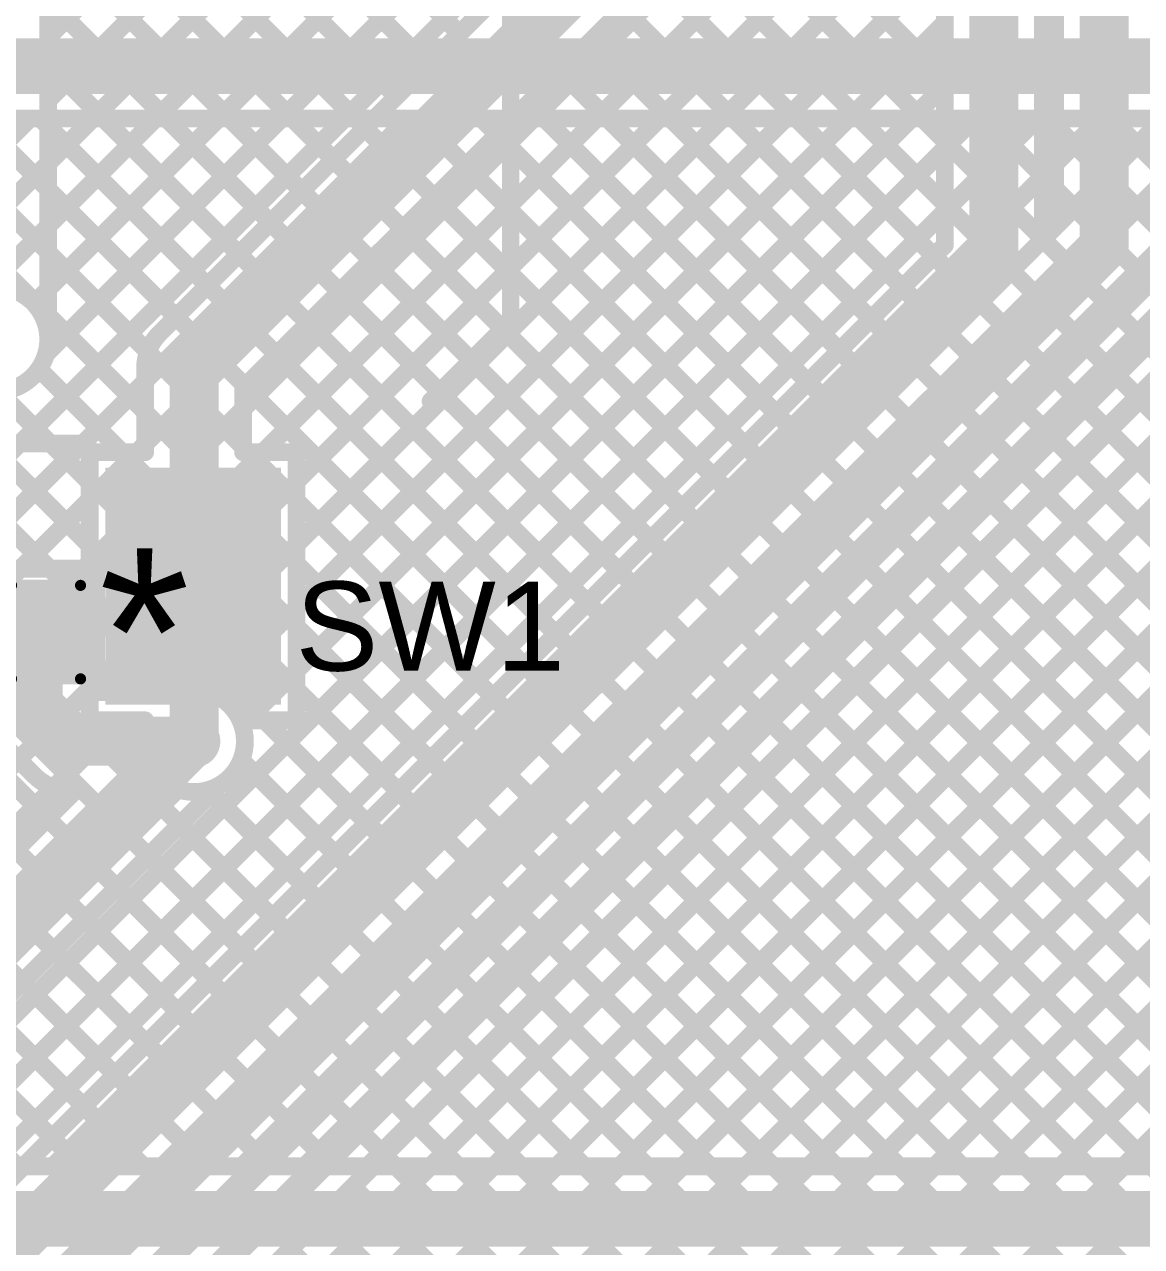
# Model space of a CAD drawing. Header units: millimetres. Extents: x 0 to 214, y 0 to 214.
# Drawn here: x 4.059 to 4.56, y 3.339 to 3.888 of the extents above; entities that cross this region are included whole.
import ezdxf

# ---------------------------------------------------------------- set-up
doc = ezdxf.new("R2010")
doc.units = ezdxf.units.MM
doc.header["$MEASUREMENT"] = 0
for name, color, linetype in [('BottomLayer', 5, 'Continuous'), ('BottomOverlay', 54, 'Continuous'), ('BottomPaste', 16, 'Continuous'), ('BottomSolder', 6, 'Continuous'), ('TopLayer', 1, 'Continuous'), ('TopOverlay', 2, 'Continuous'), ('TopPaste', 8, 'Continuous'), ('TopSolder', 216, 'Continuous'), ('ViaHoleLayer', 16, 'Continuous')]:
    doc.layers.add(name, color=color, linetype=linetype)
doc.styles.add('Arial', font='', dxfattribs={"height": 0.2})
doc.styles.get('Arial').set_extended_font_data('Arial')

# ---------------------------------------------------------------- blocks, each defined once
blk = doc.blocks.new('C__0603_B_105')
at = {"layer": 'BottomLayer'}
for points in [[(-0.045, -0.0175), (-0.045, 0.0175), (-0.015, 0.0175), (-0.015, -0.0175)], [(0.015, -0.0175), (0.015, 0.0175), (0.045, 0.0175), (0.045, -0.0175)]]:
    blk.add_hatch(color=5, dxfattribs=at).paths.add_polyline_path(points)
at = {"layer": 'BottomPaste'}
for points in [[(-0.045, -0.0175), (-0.045, 0.0175), (-0.015, 0.0175), (-0.015, -0.0175)], [(0.015, -0.0175), (0.015, 0.0175), (0.045, 0.0175), (0.045, -0.0175)]]:
    blk.add_hatch(color=16, dxfattribs=at).paths.add_polyline_path(points)
at = {"layer": 'BottomSolder'}
for points in [[(-0.04736, -0.01986), (-0.04736, 0.01986), (-0.01264, 0.01986), (-0.01264, -0.01986)], [(0.01264, -0.01986), (0.01264, 0.01986), (0.04736, 0.01986), (0.04736, -0.01986)]]:
    blk.add_hatch(color=6, dxfattribs=at).paths.add_polyline_path(points)
at = {"layer": 'BottomOverlay', "const_width": 0.005}
for points in [[(-0.049, 0.021), (-0.018, 0.021)], [(-0.049, -0.021), (-0.049, 0.021)], [(0.018, 0.021), (0.049, 0.021)], [(0.049, -0.021), (0.049, 0.021)], [(-0.049, -0.021), (-0.018, -0.021)], [(0.018, -0.021), (0.049, -0.021)]]:
    blk.add_lwpolyline(points, dxfattribs=at)
at = {"layer": 'BottomOverlay', "const_width": 0.0025}
for points in [[(-0.05025, 0.021, 1), (-0.04775, 0.021, 1)], [(-0.05025, 0.021, 1), (-0.04775, 0.021, 1)], [(-0.01925, 0.021, 1), (-0.01675, 0.021, 1)], [(0.01675, 0.021, 1), (0.01925, 0.021, 1)], [(0.04775, 0.021, 1), (0.05025, 0.021, 1)], [(0.04775, 0.021, 1), (0.05025, 0.021, 1)], [(-0.05025, -0.021, 1), (-0.04775, -0.021, 1)], [(-0.05025, -0.021, 1), (-0.04775, -0.021, 1)], [(-0.01925, -0.021, 1), (-0.01675, -0.021, 1)], [(0.01675, -0.021, 1), (0.01925, -0.021, 1)], [(0.04775, -0.021, 1), (0.05025, -0.021, 1)], [(0.04775, -0.021, 1), (0.05025, -0.021, 1)]]:
    blk.add_lwpolyline(points, format="xyb", close=True, dxfattribs=at)
blk = doc.blocks.new('TL3300CF160Q_187')
at = {"layer": 'TopLayer'}
for points in [[(-0.25591, 0.06299), (-0.35433, 0.06299), (-0.35433, 0.13386), (-0.25591, 0.13386)], [(0.35433, 0.06299), (0.25591, 0.06299), (0.25591, 0.13386), (0.35433, 0.13386)], [(-0.25591, -0.13386), (-0.35433, -0.13386), (-0.35433, -0.06299), (-0.25591, -0.06299)], [(0.35433, -0.13386), (0.25591, -0.13386), (0.25591, -0.06299), (0.35433, -0.06299)]]:
    blk.add_hatch(color=1, dxfattribs=at).paths.add_polyline_path(points)
at = {"layer": 'TopPaste'}
for points in [[(-0.25591, 0.06299), (-0.35433, 0.06299), (-0.35433, 0.13386), (-0.25591, 0.13386)], [(0.35433, 0.06299), (0.25591, 0.06299), (0.25591, 0.13386), (0.35433, 0.13386)], [(-0.25591, -0.13386), (-0.35433, -0.13386), (-0.35433, -0.06299), (-0.25591, -0.06299)], [(0.35433, -0.13386), (0.25591, -0.13386), (0.25591, -0.06299), (0.35433, -0.06299)]]:
    blk.add_hatch(color=8, dxfattribs=at).paths.add_polyline_path(points)
at = {"layer": 'TopSolder'}
for points in [[(-0.25191, 0.05899), (-0.35833, 0.05899), (-0.35833, 0.13786), (-0.25191, 0.13786)], [(0.35833, 0.05899), (0.25191, 0.05899), (0.25191, 0.13786), (0.35833, 0.13786)], [(-0.25191, -0.13786), (-0.35833, -0.13786), (-0.35833, -0.05899), (-0.25191, -0.05899)], [(0.35833, -0.13786), (0.25191, -0.13786), (0.25191, -0.05899), (0.35833, -0.05899)]]:
    blk.add_hatch(color=216, dxfattribs=at).paths.add_polyline_path(points)
at = {"layer": 'TopOverlay', "const_width": 0.00787}
for points in [[(-0.186, 0.241), (-0.222, 0.205)], [(-0.186, 0.241), (0.186, 0.241)], [(0.186, 0.241), (0.222, 0.205)], [(-0.24098, 0.05284), (-0.241, -0.051)], [(0.24202, 0.05384), (0.242, -0.055)], [(-0.222, -0.205), (-0.186, -0.241)], [(0.222, -0.205), (0.186, -0.241)], [(-0.186, -0.241), (0.186, -0.241)]]:
    blk.add_lwpolyline(points, dxfattribs=at)
at = {"layer": 'TopOverlay'}
for points, const_width in [([(-0.18797, 0.241, 1), (-0.18403, 0.241, 1)], 0.00394), ([(-0.18797, 0.241, 1), (-0.18403, 0.241, 1)], 0.00394), ([(0.18403, 0.241, 1), (0.18797, 0.241, 1)], 0.00394), ([(0.18403, 0.241, 1), (0.18797, 0.241, 1)], 0.00394), ([(-0.22397, 0.205, 1), (-0.22003, 0.205, 1)], 0.00394), ([(0.22003, 0.205, 1), (0.22397, 0.205, 1)], 0.00394), ([(-0.28237, 0.152, 1), (-0.30363, 0.152, 1)], 0.01), ([(-0.30613, 0.152, 1), (-0.30113, 0.152, 1)], 0.005), ([(-0.28487, 0.152, 1), (-0.27987, 0.152, 1)], 0.005), ([(-0.24295, 0.05284, 1), (-0.23902, 0.05284, 1)], 0.00394), ([(0.24005, 0.05384, 1), (0.24398, 0.05384, 1)], 0.00394), ([(-0.24297, -0.051, 1), (-0.23903, -0.051, 1)], 0.00394), ([(0.24003, -0.055, 1), (0.24397, -0.055, 1)], 0.00394), ([(-0.22397, -0.205, 1), (-0.22003, -0.205, 1)], 0.00394), ([(0.22003, -0.205, 1), (0.22397, -0.205, 1)], 0.00394), ([(-0.18797, -0.241, 1), (-0.18403, -0.241, 1)], 0.00394), ([(-0.18797, -0.241, 1), (-0.18403, -0.241, 1)], 0.00394), ([(0.18403, -0.241, 1), (0.18797, -0.241, 1)], 0.00394), ([(0.18403, -0.241, 1), (0.18797, -0.241, 1)], 0.00394)]:
    blk.add_lwpolyline(points, format="xyb", close=True, dxfattribs=dict(at, const_width=const_width))

msp = doc.modelspace()

# ---------------------------------------------------------------- hatches: boundary and pattern name
at = {"layer": 'BottomLayer'}
h = msp.add_hatch(color=5, dxfattribs=at)
edge = h.paths.add_edge_path()
edge.add_arc((4.135, 3.56645), 0.01181, 0, 360)
at = {"layer": 'TopLayer'}
h = msp.add_hatch(color=1, dxfattribs=at)
edge = h.paths.add_edge_path()
edge.add_arc((4.135, 3.56645), 0.01181, 0, 360)
at = {"layer": 'ViaHoleLayer'}
h = msp.add_hatch(color=16, dxfattribs=at)
edge = h.paths.add_edge_path()
edge.add_arc((4.135, 3.56645), 0.00591, 0, 360)

# ---------------------------------------------------------------- linework, layer by layer
at = {"layer": 'BottomLayer'}
for points, const_width in [([(2.673, 3.86963), (5.09363, 3.86963)], 0.025), ([(2.673, 3.84613), (5.09363, 3.84613)], 0.008), ([(3.98114, 3.84613), (4.45177, 3.3755)], 0.008), ([(3.98563, 3.7705), (4.06126, 3.84613)], 0.008), ([(3.98661, 3.3755), (4.45724, 3.84613)], 0.008), ([(4.0035, 3.64695), (4.20268, 3.84613)], 0.008), ([(4.00943, 3.84613), (4.48005, 3.3755)], 0.008), ([(4.01392, 3.7705), (4.08954, 3.84613)], 0.008), ([(4.0149, 3.3755), (4.48552, 3.84613)], 0.008), ([(4.03178, 3.64695), (4.23097, 3.84613)], 0.008), ([(4.03771, 3.84613), (4.50834, 3.3755)], 0.008), ([(4.0422, 3.7705), (4.11783, 3.84613)], 0.008), ([(4.04318, 3.3755), (4.51381, 3.84613)], 0.008), ([(4.05707, 3.64395), (4.25925, 3.84613)], 0.008), ([(4.0631, 3.76312), (4.14611, 3.84613)], 0.008), ([(4.06599, 3.84613), (4.53662, 3.3755)], 0.008), ([(4.06851, 3.74024), (4.1744, 3.84613)], 0.008), ([(4.07146, 3.3755), (4.54209, 3.84613)], 0.008), ([(4.08535, 3.64395), (4.28753, 3.84613)], 0.008), ([(4.091, 3.62131), (4.31582, 3.84613)], 0.008), ([(4.091, 3.59303), (4.3441, 3.84613)], 0.008), ([(4.09428, 3.84613), (4.56491, 3.3755)], 0.008), ([(4.09975, 3.3755), (4.57038, 3.84613)], 0.008), ([(4.1147, 3.58845), (4.37239, 3.84613)], 0.008), ([(4.12256, 3.84613), (4.59319, 3.3755)], 0.008), ([(4.12803, 3.3755), (4.59866, 3.84613)], 0.008), ([(4.14252, 3.58798), (4.40067, 3.84613)], 0.008), ([(4.15085, 3.84613), (4.62147, 3.3755)], 0.008), ([(4.15632, 3.3755), (4.62695, 3.84613)], 0.008), ([(4.1566, 3.57377), (4.42896, 3.84613)], 0.008), ([(4.17913, 3.84613), (4.64976, 3.3755)], 0.008), ([(4.1846, 3.3755), (4.65523, 3.84613)], 0.008), ([(4.20742, 3.84613), (4.67804, 3.3755)], 0.008), ([(4.21289, 3.3755), (4.68351, 3.84613)], 0.008), ([(4.2357, 3.84613), (4.70633, 3.3755)], 0.008), ([(4.24117, 3.3755), (4.7118, 3.84613)], 0.008), ([(4.26398, 3.84613), (4.73461, 3.3755)], 0.008), ([(4.26946, 3.3755), (4.74008, 3.84613)], 0.008), ([(4.29227, 3.84613), (4.7629, 3.3755)], 0.008), ([(4.29774, 3.3755), (4.76837, 3.84613)], 0.008), ([(4.32055, 3.84613), (4.79118, 3.3755)], 0.008), ([(4.32602, 3.3755), (4.79665, 3.84613)], 0.008), ([(4.34884, 3.84613), (4.81946, 3.3755)], 0.008), ([(4.35431, 3.3755), (4.82494, 3.84613)], 0.008), ([(4.37712, 3.84613), (4.84775, 3.3755)], 0.008), ([(4.38259, 3.3755), (4.85322, 3.84613)], 0.008), ([(4.40541, 3.84613), (4.87603, 3.3755)], 0.008), ([(4.41088, 3.3755), (4.8815, 3.84613)], 0.008), ([(4.43369, 3.84613), (4.90432, 3.3755)], 0.008), ([(4.43916, 3.3755), (4.90979, 3.84613)], 0.008), ([(4.46197, 3.84613), (4.9326, 3.3755)], 0.008), ([(4.46745, 3.3755), (4.93807, 3.84613)], 0.008), ([(4.49026, 3.84613), (4.96089, 3.3755)], 0.008), ([(4.49573, 3.3755), (4.96636, 3.84613)], 0.008), ([(4.51854, 3.84613), (4.98917, 3.3755)], 0.008), ([(4.52401, 3.3755), (4.99464, 3.84613)], 0.008), ([(4.54683, 3.84613), (5.01745, 3.3755)], 0.008), ([(4.5523, 3.3755), (5.02293, 3.84613)], 0.008), ([(4.06534, 3.73365), (4.42348, 3.3755)], 0.008), ([(3.99063, 3.7235), (4.07019, 3.64395)], 0.008), ([(4.01892, 3.7235), (4.36692, 3.3755)], 0.008), ([(4.04717, 3.72353), (4.3952, 3.3755)], 0.008), ([(4.039, 3.64395), (4.091, 3.64395)], 0.008), ([(4.091, 3.58845), (4.091, 3.64395)], 0.008), ([(4.065, 3.58045), (4.065, 3.61545)], 0.022), ([(4.091, 3.62313), (4.12569, 3.58845)], 0.008), ([(4.091, 3.59485), (4.0974, 3.58845)], 0.008), ([(4.065, 3.58045), (4.079, 3.56645)], 0.022), ([(4.091, 3.58845), (4.12897, 3.58845)], 0.008), ([(3.98876, 3.58395), (4.05508, 3.51763)], 0.008), ([(4.01705, 3.58395), (4.06922, 3.53178)], 0.008), ([(3.81355, 3.245), (4.135, 3.56645)], 0.022), ([(4.079, 3.56645), (4.135, 3.56645)], 0.022), ([(4.04948, 3.56485), (4.0634, 3.55093)], 0.008), ([(3.76497, 3.267), (4.05615, 3.55818)], 0.008), ([(4.15617, 3.55796), (4.33863, 3.3755)], 0.008), ([(3.79326, 3.267), (4.07189, 3.54563)], 0.008), ([(3.80444, 3.267), (4.08189, 3.54445)], 0.008), ([(3.94455, 3.34488), (4.14629, 3.54663)], 0.008), ([(4.14276, 3.54309), (4.31035, 3.3755)], 0.008), ([(4.12861, 3.52895), (4.28206, 3.3755)], 0.008), ([(4.11447, 3.51481), (4.25378, 3.3755)], 0.008), ([(4.10033, 3.50066), (4.22549, 3.3755)], 0.008), ([(4.08619, 3.48652), (4.19721, 3.3755)], 0.008), ([(4.07205, 3.47238), (4.16893, 3.3755)], 0.008), ([(4.0579, 3.45824), (4.14064, 3.3755)], 0.008), ([(4.04376, 3.4441), (4.11236, 3.3755)], 0.008), ([(4.02962, 3.42995), (4.08407, 3.3755)], 0.008), ([(4.01548, 3.41581), (4.05579, 3.3755)], 0.008), ([(3.986, 3.3755), (5.18753, 3.3755)], 0.008), ([(3.986, 3.352), (5.18753, 3.352)], 0.025)]:
    msp.add_lwpolyline(points, dxfattribs=dict(at, const_width=const_width))
for points, const_width in [([(4.05926, 3.84613, 1), (4.06326, 3.84613, 1)], 0.004), ([(4.06399, 3.84613, 1), (4.06799, 3.84613, 1)], 0.004), ([(4.08754, 3.84613, 1), (4.09154, 3.84613, 1)], 0.004), ([(4.09228, 3.84613, 1), (4.09628, 3.84613, 1)], 0.004), ([(4.11583, 3.84613, 1), (4.11983, 3.84613, 1)], 0.004), ([(4.12056, 3.84613, 1), (4.12456, 3.84613, 1)], 0.004), ([(4.14411, 3.84613, 1), (4.14811, 3.84613, 1)], 0.004), ([(4.14885, 3.84613, 1), (4.15285, 3.84613, 1)], 0.004), ([(4.1724, 3.84613, 1), (4.1764, 3.84613, 1)], 0.004), ([(4.17713, 3.84613, 1), (4.18113, 3.84613, 1)], 0.004), ([(4.20068, 3.84613, 1), (4.20468, 3.84613, 1)], 0.004), ([(4.20542, 3.84613, 1), (4.20942, 3.84613, 1)], 0.004), ([(4.22896, 3.84613, 1), (4.23297, 3.84613, 1)], 0.004), ([(4.2337, 3.84613, 1), (4.2377, 3.84613, 1)], 0.004), ([(4.25725, 3.84613, 1), (4.26125, 3.84613, 1)], 0.004), ([(4.26198, 3.84613, 1), (4.26598, 3.84613, 1)], 0.004), ([(4.28553, 3.84613, 1), (4.28953, 3.84613, 1)], 0.004), ([(4.29027, 3.84613, 1), (4.29427, 3.84613, 1)], 0.004), ([(4.31382, 3.84613, 1), (4.31782, 3.84613, 1)], 0.004), ([(4.31855, 3.84613, 1), (4.32255, 3.84613, 1)], 0.004), ([(4.3421, 3.84613, 1), (4.3461, 3.84613, 1)], 0.004), ([(4.34684, 3.84613, 1), (4.35084, 3.84613, 1)], 0.004), ([(4.37039, 3.84613, 1), (4.37439, 3.84613, 1)], 0.004), ([(4.37512, 3.84613, 1), (4.37912, 3.84613, 1)], 0.004), ([(4.39867, 3.84613, 1), (4.40267, 3.84613, 1)], 0.004), ([(4.40341, 3.84613, 1), (4.40741, 3.84613, 1)], 0.004), ([(4.42696, 3.84613, 1), (4.43096, 3.84613, 1)], 0.004), ([(4.43169, 3.84613, 1), (4.43569, 3.84613, 1)], 0.004), ([(4.45524, 3.84613, 1), (4.45924, 3.84613, 1)], 0.004), ([(4.45997, 3.84613, 1), (4.46397, 3.84613, 1)], 0.004), ([(4.48352, 3.84613, 1), (4.48752, 3.84613, 1)], 0.004), ([(4.48826, 3.84613, 1), (4.49226, 3.84613, 1)], 0.004), ([(4.51181, 3.84613, 1), (4.51581, 3.84613, 1)], 0.004), ([(4.51654, 3.84613, 1), (4.52054, 3.84613, 1)], 0.004), ([(4.54009, 3.84613, 1), (4.54409, 3.84613, 1)], 0.004), ([(4.54483, 3.84613, 1), (4.54883, 3.84613, 1)], 0.004), ([(4.0611, 3.76312, 1), (4.0651, 3.76312, 1)], 0.004), ([(4.0675, 3.747, 1), (4.0715, 3.747, 1)], 0.004), ([(4.0675, 3.747, 1), (4.0715, 3.747, 1)], 0.004), ([(4.06651, 3.74024, 1), (4.07051, 3.74024, 1)], 0.004), ([(4.06334, 3.73365, 1), (4.06734, 3.73365, 1)], 0.004), ([(4.05507, 3.64395, 1), (4.05907, 3.64395, 1)], 0.004), ([(4.06819, 3.64395, 1), (4.07219, 3.64395, 1)], 0.004), ([(4.08335, 3.64395, 1), (4.08735, 3.64395, 1)], 0.004), ([(4.089, 3.64395, 1), (4.093, 3.64395, 1)], 0.004), ([(4.089, 3.64395, 1), (4.093, 3.64395, 1)], 0.004), ([(4.0595, 3.61545, 1), (4.0705, 3.61545, 1)], 0.011), ([(4.089, 3.62313, 1), (4.093, 3.62313, 1)], 0.004), ([(4.089, 3.62131, 1), (4.093, 3.62131, 1)], 0.004), ([(4.089, 3.59485, 1), (4.093, 3.59485, 1)], 0.004), ([(4.089, 3.59303, 1), (4.093, 3.59303, 1)], 0.004), ([(4.0595, 3.58045, 1), (4.0705, 3.58045, 1)], 0.011), ([(4.0595, 3.58045, 1), (4.0705, 3.58045, 1)], 0.011), ([(4.089, 3.58845, 1), (4.093, 3.58845, 1)], 0.004), ([(4.089, 3.58845, 1), (4.093, 3.58845, 1)], 0.004), ([(4.0954, 3.58845, 1), (4.0994, 3.58845, 1)], 0.004), ([(4.1127, 3.58845, 1), (4.1167, 3.58845, 1)], 0.004), ([(4.12369, 3.58845, 1), (4.12769, 3.58845, 1)], 0.004), ([(4.12697, 3.58845, 1), (4.13097, 3.58845, 1)], 0.004), ([(4.12697, 3.58845, 1), (4.13097, 3.58845, 1)], 0.004), ([(4.14052, 3.58798, 1), (4.14452, 3.58798, 1)], 0.004), ([(4.0735, 3.56645, 1), (4.0845, 3.56645, 1)], 0.011), ([(4.0735, 3.56645, 1), (4.0845, 3.56645, 1)], 0.011), ([(4.1295, 3.56645, 1), (4.1405, 3.56645, 1)], 0.011), ([(4.1295, 3.56645, 1), (4.1405, 3.56645, 1)], 0.011), ([(4.1546, 3.57377, 1), (4.1586, 3.57377, 1)], 0.004), ([(4.15581, 3.56645, 1), (4.15981, 3.56645, 1)], 0.004), ([(4.15581, 3.56645, 1), (4.15981, 3.56645, 1)], 0.004), ([(4.05415, 3.55818, 1), (4.05815, 3.55818, 1)], 0.004), ([(4.15417, 3.55796, 1), (4.15817, 3.55796, 1)], 0.004), ([(4.0614, 3.55093, 1), (4.0654, 3.55093, 1)], 0.004), ([(4.0614, 3.55093, 1), (4.0654, 3.55093, 1)], 0.004), ([(4.06144, 3.55089, 1), (4.06544, 3.55089, 1)], 0.004), ([(4.06989, 3.54563, 1), (4.07389, 3.54563, 1)], 0.004), ([(4.077, 3.54445, 1), (4.081, 3.54445, 1)], 0.004), ([(4.077, 3.54445, 1), (4.081, 3.54445, 1)], 0.004), ([(4.07989, 3.54445, 1), (4.08389, 3.54445, 1)], 0.004), ([(4.14076, 3.54309, 1), (4.14476, 3.54309, 1)], 0.004), ([(4.14429, 3.54663, 1), (4.14829, 3.54663, 1)], 0.004), ([(4.14429, 3.54663, 1), (4.14829, 3.54663, 1)], 0.004), ([(4.06722, 3.53178, 1), (4.07122, 3.53178, 1)], 0.004), ([(4.12662, 3.52895, 1), (4.13061, 3.52895, 1)], 0.004), ([(4.05308, 3.51763, 1), (4.05708, 3.51763, 1)], 0.004), ([(4.11247, 3.51481, 1), (4.11647, 3.51481, 1)], 0.004), ([(4.09833, 3.50066, 1), (4.10233, 3.50066, 1)], 0.004), ([(4.08419, 3.48652, 1), (4.08819, 3.48652, 1)], 0.004), ([(4.07005, 3.47238, 1), (4.07405, 3.47238, 1)], 0.004), ([(4.0559, 3.45824, 1), (4.0599, 3.45824, 1)], 0.004), ([(4.05379, 3.3755, 1), (4.05779, 3.3755, 1)], 0.004), ([(4.06947, 3.3755, 1), (4.07346, 3.3755, 1)], 0.004), ([(4.08207, 3.3755, 1), (4.08607, 3.3755, 1)], 0.004), ([(4.09775, 3.3755, 1), (4.10175, 3.3755, 1)], 0.004), ([(4.11036, 3.3755, 1), (4.11436, 3.3755, 1)], 0.004), ([(4.12603, 3.3755, 1), (4.13003, 3.3755, 1)], 0.004), ([(4.13864, 3.3755, 1), (4.14264, 3.3755, 1)], 0.004), ([(4.15432, 3.3755, 1), (4.15832, 3.3755, 1)], 0.004), ([(4.16693, 3.3755, 1), (4.17093, 3.3755, 1)], 0.004), ([(4.1826, 3.3755, 1), (4.1866, 3.3755, 1)], 0.004), ([(4.19521, 3.3755, 1), (4.19921, 3.3755, 1)], 0.004), ([(4.21089, 3.3755, 1), (4.21489, 3.3755, 1)], 0.004), ([(4.22349, 3.3755, 1), (4.22749, 3.3755, 1)], 0.004), ([(4.23917, 3.3755, 1), (4.24317, 3.3755, 1)], 0.004), ([(4.25178, 3.3755, 1), (4.25578, 3.3755, 1)], 0.004), ([(4.26746, 3.3755, 1), (4.27146, 3.3755, 1)], 0.004), ([(4.28006, 3.3755, 1), (4.28406, 3.3755, 1)], 0.004), ([(4.29574, 3.3755, 1), (4.29974, 3.3755, 1)], 0.004), ([(4.30835, 3.3755, 1), (4.31235, 3.3755, 1)], 0.004), ([(4.32402, 3.3755, 1), (4.32802, 3.3755, 1)], 0.004), ([(4.33663, 3.3755, 1), (4.34063, 3.3755, 1)], 0.004), ([(4.35231, 3.3755, 1), (4.35631, 3.3755, 1)], 0.004), ([(4.36492, 3.3755, 1), (4.36892, 3.3755, 1)], 0.004), ([(4.38059, 3.3755, 1), (4.38459, 3.3755, 1)], 0.004), ([(4.3932, 3.3755, 1), (4.3972, 3.3755, 1)], 0.004), ([(4.40888, 3.3755, 1), (4.41288, 3.3755, 1)], 0.004), ([(4.42148, 3.3755, 1), (4.42548, 3.3755, 1)], 0.004), ([(4.43716, 3.3755, 1), (4.44116, 3.3755, 1)], 0.004), ([(4.44977, 3.3755, 1), (4.45377, 3.3755, 1)], 0.004), ([(4.46545, 3.3755, 1), (4.46945, 3.3755, 1)], 0.004), ([(4.47805, 3.3755, 1), (4.48205, 3.3755, 1)], 0.004), ([(4.49373, 3.3755, 1), (4.49773, 3.3755, 1)], 0.004), ([(4.50634, 3.3755, 1), (4.51034, 3.3755, 1)], 0.004), ([(4.52201, 3.3755, 1), (4.52601, 3.3755, 1)], 0.004), ([(4.53462, 3.3755, 1), (4.53862, 3.3755, 1)], 0.004), ([(4.5503, 3.3755, 1), (4.5543, 3.3755, 1)], 0.004)]:
    msp.add_lwpolyline(points, format="xyb", close=True, dxfattribs=dict(at, const_width=const_width))
at = {"layer": 'BottomLayer', "const_width": 0.008}
for points in [[(4.046, 3.7705, -0.414214), (4.0695, 3.747)], [(4.0695, 3.747, -0.414214), (4.046, 3.7235)], [(4.12897, 3.58845, -0.494904), (4.15781, 3.56645)], [(4.15781, 3.56645, -0.269468), (4.14629, 3.54663)], [(4.079, 3.54445, -0.199566), (4.0634, 3.55093)], [(4.079, 3.54445, -0.198912), (4.06344, 3.55089)]]:
    msp.add_lwpolyline(points, format="xyb", dxfattribs=at)
at = {"layer": 'TopLayer'}
for points, const_width in [([(3.58213, 4.132), (4.08813, 3.626)], 0.008), ([(3.61042, 4.132), (4.08813, 3.65428)], 0.008), ([(3.97811, 4.132), (4.24, 3.87011)], 0.008), ([(4.0064, 4.132), (4.25414, 3.88425)], 0.008), ([(4.0695, 3.88265), (4.31885, 4.132)], 0.008), ([(4.0695, 3.85437), (4.31927, 4.10414)], 0.008), ([(3.89452, 2.944), (5.04922, 4.0987)], 0.008), ([(3.94269, 3.02045), (5.02094, 4.0987)], 0.008), ([(3.94399, 3.05003), (4.99266, 4.0987)], 0.008), ([(4.10422, 3.23855), (4.96437, 4.0987)], 0.008), ([(4.49414, 3.78014), (4.49414, 4.08605)], 0.022), ([(4.54367, 3.78866), (4.54367, 4.08558)], 0.022), ([(4.0695, 3.82608), (4.31927, 4.07586)], 0.008), ([(4.03595, 2.944), (5.16605, 4.07411)], 0.008), ([(4.06423, 2.944), (5.18019, 4.05996)], 0.008), ([(4.0695, 3.7978), (4.31927, 4.04757)], 0.008), ([(4.09251, 2.944), (5.19434, 4.04582)], 0.008), ([(3.92281, 2.944), (5.00758, 4.02878)], 0.008), ([(4.0695, 3.747), (4.0695, 4.03)], 0.008), ([(4.0695, 3.76952), (4.32081, 4.02083)], 0.008), ([(4.157, 3.71559), (4.46224, 4.02083)], 0.008), ([(4.47214, 3.78925), (4.47214, 4.02083)], 0.008), ([(4.51614, 3.79224), (4.51614, 4.02083)], 0.008), ([(4.52167, 3.79778), (4.52167, 4.02083)], 0.008), ([(4.0695, 4.01233), (4.22586, 3.85597)], 0.008), ([(3.95109, 2.944), (5.01382, 4.00673)], 0.008), ([(3.86991, 3.08095), (4.78663, 3.99768)], 0.012), ([(3.87778, 3.06195), (4.81222, 3.9964)], 0.012), ([(4.16594, 3.69625), (4.47214, 4.00245)], 0.008), ([(4.06851, 3.74024), (4.32284, 3.99457)], 0.008), ([(3.97938, 2.944), (5.02735, 3.99198)], 0.008), ([(4.00766, 2.944), (5.04766, 3.984)], 0.008), ([(4.0695, 3.98404), (4.21172, 3.84183)], 0.008), ([(4.0899, 3.25003), (4.82422, 3.98436)], 0.008), ([(4.181, 3.68302), (4.47214, 3.97416)], 0.008), ([(3.98587, 3.62931), (4.32284, 3.96629)], 0.008), ([(4.36684, 3.96954), (4.47214, 3.86425)], 0.008), ([(4.0695, 3.95576), (4.19757, 3.82769)], 0.008), ([(4.11948, 3.7496), (4.32284, 3.95295)], 0.008), ([(4.135, 3.734), (4.34484, 3.94384)], 0.022), ([(4.181, 3.65474), (4.47214, 3.94588)], 0.008), ([(4.36671, 3.9414), (4.47214, 3.83596)], 0.008), ([(4.0695, 3.92747), (4.18343, 3.81354)], 0.008), ([(4.1208, 2.944), (5.10757, 3.93078)], 0.008), ([(4.157, 3.72489), (4.36036, 3.92825)], 0.008), ([(4.35597, 3.92385), (4.47214, 3.80768)], 0.008), ([(4.181, 3.62646), (4.47214, 3.91759)], 0.008), ([(4.14908, 2.944), (5.1131, 3.90802)], 0.008), ([(4.34182, 3.90971), (4.46721, 3.78432)], 0.008), ([(4.0695, 3.89919), (4.16929, 3.7994)], 0.008), ([(4.32768, 3.89557), (4.45307, 3.77018)], 0.008), ([(4.181, 3.59817), (4.47214, 3.88931)], 0.008), ([(4.31354, 3.88143), (4.43893, 3.75604)], 0.008), ([(4.51614, 3.87674), (4.52167, 3.88228)], 0.008), ([(4.51614, 3.87682), (4.52167, 3.87128)], 0.008), ([(4.0695, 3.87091), (4.15515, 3.78526)], 0.008), ([(4.2994, 3.86728), (4.42478, 3.7419)], 0.008), ([(3.98592, 3.37481), (4.47214, 3.86103)], 0.008), ([(4.28525, 3.85314), (4.41064, 3.72775)], 0.008), ([(4.51614, 3.84846), (4.52167, 3.85399)], 0.008), ([(4.51614, 3.84853), (4.52167, 3.843)], 0.008), ([(4.0695, 3.84262), (4.141, 3.77112)], 0.008), ([(4.27111, 3.839), (4.3965, 3.71361)], 0.008), ([(4.0046, 3.3652), (4.47214, 3.83274)], 0.008), ([(4.25697, 3.82486), (4.38236, 3.69947)], 0.008), ([(4.51614, 3.82017), (4.52167, 3.82571)], 0.008), ([(4.51614, 3.82025), (4.52167, 3.81471)], 0.008), ([(4.0695, 3.81434), (4.12686, 3.75698)], 0.008), ([(4.24283, 3.81072), (4.36822, 3.68533)], 0.008), ([(3.97268, 3.305), (4.47214, 3.80446)], 0.008), ([(3.94401, 3.189), (4.54367, 3.78866)], 0.022), ([(4.22869, 3.79657), (4.35407, 3.67119)], 0.008), ([(4.51614, 3.79224), (4.52167, 3.79778)], 0.008), ([(3.98789, 3.305), (4.47214, 3.78925)], 0.008), ([(3.997, 3.283), (4.49414, 3.78014)], 0.022), ([(4.0695, 3.78605), (4.11425, 3.74131)], 0.008), ([(4.21454, 3.78243), (4.33993, 3.65704)], 0.008), ([(4.2004, 3.76829), (4.32579, 3.6429)], 0.008), ([(4.0695, 3.75777), (4.113, 3.71427)], 0.008), ([(4.18626, 3.75415), (4.31165, 3.62876)], 0.008), ([(4.135, 3.56645), (4.135, 3.734)], 0.022), ([(4.17212, 3.74), (4.2975, 3.61462)], 0.008), ([(4.06534, 3.73365), (4.10273, 3.69625)], 0.008), ([(4.113, 3.69625), (4.113, 3.734)], 0.008), ([(3.98587, 3.60103), (4.113, 3.72816)], 0.008), ([(4.04717, 3.72353), (4.08813, 3.68257)], 0.008), ([(4.157, 3.69625), (4.157, 3.72489)], 0.008), ([(4.15798, 3.72586), (4.28336, 3.60048)], 0.008), ([(4.55984, 3.71998), (4.90972, 3.3701)], 0.008), ([(3.96872, 3.71713), (4.08813, 3.59771)], 0.008), ([(4.5457, 3.70583), (4.89558, 3.35596)], 0.008), ([(4.08813, 3.69625), (4.113, 3.69625)], 0.008), ([(4.08813, 3.57583), (4.08813, 3.69625)], 0.008), ([(4.10937, 3.69625), (4.113, 3.69988)], 0.008), ([(4.157, 3.69855), (4.1593, 3.69625)], 0.008), ([(4.157, 3.69625), (4.181, 3.69625)], 0.008), ([(4.181, 3.57583), (4.181, 3.69625)], 0.008), ([(4.53156, 3.69169), (4.88143, 3.34182)], 0.008), ([(3.78112, 3.368), (4.08813, 3.67501)], 0.008), ([(4.181, 3.67455), (4.26922, 3.58633)], 0.008), ([(4.51741, 3.67755), (4.86729, 3.32767)], 0.008), ([(3.98587, 3.6717), (4.17023, 3.48734)], 0.008), ([(4.50327, 3.66341), (4.85315, 3.31353)], 0.008), ([(3.80941, 3.368), (4.08813, 3.64673)], 0.008), ([(4.48913, 3.64927), (4.83901, 3.29939)], 0.008), ([(3.98587, 3.64341), (4.15608, 3.4732)], 0.008), ([(4.181, 3.64627), (4.25508, 3.57219)], 0.008), ([(4.47499, 3.63512), (4.82487, 3.28525)], 0.008), ([(4.46085, 3.62098), (4.81072, 3.2711)], 0.008), ([(3.83769, 3.368), (4.08813, 3.61844)], 0.008), ([(3.98587, 3.61513), (4.14194, 3.45905)], 0.008), ([(4.181, 3.61799), (4.24094, 3.55805)], 0.008), ([(4.4467, 3.60684), (4.79658, 3.25696)], 0.008), ([(4.43256, 3.5927), (4.78244, 3.24282)], 0.008), ([(3.86597, 3.368), (4.08813, 3.59016)], 0.008), ([(3.98587, 3.58684), (4.1278, 3.44491)], 0.008), ([(4.181, 3.5897), (4.22679, 3.54391)], 0.008), ([(3.85633, 3.57496), (4.05709, 3.3742)], 0.008), ([(3.88461, 3.57496), (4.07123, 3.38834)], 0.008), ([(3.89426, 3.368), (4.10209, 3.57583)], 0.008), ([(3.9129, 3.57496), (4.08537, 3.40248)], 0.008), ([(3.94118, 3.57496), (4.09951, 3.41663)], 0.008), ([(3.96947, 3.57496), (4.11366, 3.43077)], 0.008), ([(4.08813, 3.57583), (4.113, 3.57583)], 0.008), ([(4.11002, 3.57583), (4.113, 3.57285)], 0.008), ([(4.113, 3.57247), (4.113, 3.57583)], 0.008), ([(4.157, 3.57583), (4.181, 3.57583)], 0.008), ([(4.157, 3.57247), (4.157, 3.57583)], 0.008), ([(4.16659, 3.57583), (4.21265, 3.52976)], 0.008), ([(4.41842, 3.57856), (4.7683, 3.22868)], 0.008), ([(4.40428, 3.56441), (4.75415, 3.21454)], 0.008), ([(3.92254, 3.368), (4.11347, 3.55892)], 0.008), ([(4.15617, 3.55796), (4.19851, 3.51562)], 0.008), ([(4.39014, 3.55027), (4.74001, 3.20039)], 0.008), ([(3.95083, 3.368), (4.12767, 3.54484)], 0.008), ([(4.14132, 3.54453), (4.18437, 3.50148)], 0.008), ([(4.37599, 3.53613), (4.72587, 3.18625)], 0.008), ([(4.36185, 3.52199), (4.71173, 3.17211)], 0.008), ([(4.34771, 3.50784), (4.69759, 3.15797)], 0.008), ([(4.33357, 3.4937), (4.68344, 3.14383)], 0.008), ([(4.31942, 3.47956), (4.6693, 3.12968)], 0.008), ([(4.30528, 3.46542), (4.65516, 3.11554)], 0.008), ([(4.29114, 3.45128), (4.64102, 3.1014)], 0.008), ([(4.277, 3.43713), (4.62688, 3.08726)], 0.008), ([(4.26286, 3.42299), (4.61273, 3.07311)], 0.008), ([(4.24871, 3.40885), (4.59859, 3.05897)], 0.008), ([(4.23457, 3.39471), (4.58445, 3.04483)], 0.008), ([(4.22043, 3.38056), (4.57031, 3.03069)], 0.008), ([(4.20629, 3.36642), (4.55616, 3.01655)], 0.008), ([(4.19215, 3.35228), (4.54202, 3.0024)], 0.008), ([(4.178, 3.33814), (4.52788, 2.98826)], 0.008)]:
    msp.add_lwpolyline(points, dxfattribs=dict(at, const_width=const_width))
for points, const_width in [([(4.47014, 3.88931, 1), (4.47414, 3.88931, 1)], 0.004), ([(4.0675, 3.88265, 1), (4.0715, 3.88265, 1)], 0.004), ([(4.25214, 3.88425, 1), (4.25614, 3.88425, 1)], 0.004), ([(4.31154, 3.88143, 1), (4.31554, 3.88143, 1)], 0.004), ([(4.51967, 3.88228, 1), (4.52367, 3.88228, 1)], 0.004), ([(4.51414, 3.87682, 1), (4.51814, 3.87682, 1)], 0.004), ([(4.51414, 3.87674, 1), (4.51814, 3.87674, 1)], 0.004), ([(4.0675, 3.87091, 1), (4.0715, 3.87091, 1)], 0.004), ([(4.238, 3.87011, 1), (4.242, 3.87011, 1)], 0.004), ([(4.2974, 3.86728, 1), (4.3014, 3.86728, 1)], 0.004), ([(4.51967, 3.87128, 1), (4.52367, 3.87128, 1)], 0.004), ([(4.47014, 3.86425, 1), (4.47414, 3.86425, 1)], 0.004), ([(4.47014, 3.86103, 1), (4.47414, 3.86103, 1)], 0.004), ([(4.22386, 3.85597, 1), (4.22786, 3.85597, 1)], 0.004), ([(4.0675, 3.85437, 1), (4.0715, 3.85437, 1)], 0.004), ([(4.28325, 3.85314, 1), (4.28725, 3.85314, 1)], 0.004), ([(4.51967, 3.85399, 1), (4.52367, 3.85399, 1)], 0.004), ([(4.51414, 3.84853, 1), (4.51814, 3.84853, 1)], 0.004), ([(4.51414, 3.84846, 1), (4.51814, 3.84846, 1)], 0.004), ([(4.0675, 3.84262, 1), (4.0715, 3.84262, 1)], 0.004), ([(4.20972, 3.84183, 1), (4.21372, 3.84183, 1)], 0.004), ([(4.26911, 3.839, 1), (4.27311, 3.839, 1)], 0.004), ([(4.51967, 3.843, 1), (4.52367, 3.843, 1)], 0.004), ([(4.47014, 3.83596, 1), (4.47414, 3.83596, 1)], 0.004), ([(4.19557, 3.82769, 1), (4.19957, 3.82769, 1)], 0.004), ([(4.47014, 3.83274, 1), (4.47414, 3.83274, 1)], 0.004), ([(4.0675, 3.82608, 1), (4.0715, 3.82608, 1)], 0.004), ([(4.25497, 3.82486, 1), (4.25897, 3.82486, 1)], 0.004), ([(4.51967, 3.82571, 1), (4.52367, 3.82571, 1)], 0.004), ([(4.51414, 3.82025, 1), (4.51814, 3.82025, 1)], 0.004), ([(4.51414, 3.82017, 1), (4.51814, 3.82017, 1)], 0.004), ([(4.0675, 3.81434, 1), (4.0715, 3.81434, 1)], 0.004), ([(4.18143, 3.81354, 1), (4.18543, 3.81354, 1)], 0.004), ([(4.51967, 3.81471, 1), (4.52367, 3.81471, 1)], 0.004), ([(4.24083, 3.81072, 1), (4.24483, 3.81072, 1)], 0.004), ([(4.47014, 3.80768, 1), (4.47414, 3.80768, 1)], 0.004), ([(4.47014, 3.80446, 1), (4.47414, 3.80446, 1)], 0.004), ([(4.0675, 3.7978, 1), (4.0715, 3.7978, 1)], 0.004), ([(4.16729, 3.7994, 1), (4.17129, 3.7994, 1)], 0.004), ([(4.22669, 3.79657, 1), (4.23069, 3.79657, 1)], 0.004), ([(4.51967, 3.79778, 1), (4.52367, 3.79778, 1)], 0.004), ([(4.51967, 3.79778, 1), (4.52367, 3.79778, 1)], 0.004), ([(4.53817, 3.78866, 1), (4.54917, 3.78866, 1)], 0.011), ([(4.53817, 3.78866, 1), (4.54917, 3.78866, 1)], 0.011), ([(4.47014, 3.78925, 1), (4.47414, 3.78925, 1)], 0.004), ([(4.47014, 3.78925, 1), (4.47414, 3.78925, 1)], 0.004), ([(4.51414, 3.79224, 1), (4.51814, 3.79224, 1)], 0.004), ([(4.51414, 3.79224, 1), (4.51814, 3.79224, 1)], 0.004), ([(4.0675, 3.78605, 1), (4.0715, 3.78605, 1)], 0.004), ([(4.15315, 3.78526, 1), (4.15715, 3.78526, 1)], 0.004), ([(4.46521, 3.78432, 1), (4.46921, 3.78432, 1)], 0.004), ([(4.48864, 3.78014, 1), (4.49964, 3.78014, 1)], 0.011), ([(4.48864, 3.78014, 1), (4.49964, 3.78014, 1)], 0.011), ([(4.21254, 3.78243, 1), (4.21654, 3.78243, 1)], 0.004), ([(4.0675, 3.76952, 1), (4.0715, 3.76952, 1)], 0.004), ([(4.139, 3.77112, 1), (4.143, 3.77112, 1)], 0.004), ([(4.1984, 3.76829, 1), (4.2024, 3.76829, 1)], 0.004), ([(4.45107, 3.77018, 1), (4.45507, 3.77018, 1)], 0.004), ([(4.0675, 3.75777, 1), (4.0715, 3.75777, 1)], 0.004), ([(4.12486, 3.75698, 1), (4.12886, 3.75698, 1)], 0.004), ([(4.18426, 3.75415, 1), (4.18826, 3.75415, 1)], 0.004), ([(4.43693, 3.75604, 1), (4.44093, 3.75604, 1)], 0.004), ([(4.0675, 3.747, 1), (4.0715, 3.747, 1)], 0.004), ([(4.0675, 3.747, 1), (4.0715, 3.747, 1)], 0.004), ([(4.11744, 3.74956, 1), (4.12144, 3.74956, 1)], 0.004), ([(4.11748, 3.7496, 1), (4.12148, 3.7496, 1)], 0.004), ([(4.11748, 3.7496, 1), (4.12148, 3.7496, 1)], 0.004), ([(4.06651, 3.74024, 1), (4.07051, 3.74024, 1)], 0.004), ([(4.11225, 3.74131, 1), (4.11625, 3.74131, 1)], 0.004), ([(4.1295, 3.734, 1), (4.1405, 3.734, 1)], 0.011), ([(4.1295, 3.734, 1), (4.1405, 3.734, 1)], 0.011), ([(4.17012, 3.74, 1), (4.17412, 3.74, 1)], 0.004), ([(4.42278, 3.7419, 1), (4.42678, 3.7419, 1)], 0.004), ([(4.06334, 3.73365, 1), (4.06734, 3.73365, 1)], 0.004), ([(4.111, 3.734, 1), (4.115, 3.734, 1)], 0.004), ([(4.111, 3.734, 1), (4.115, 3.734, 1)], 0.004), ([(4.111, 3.734, 1), (4.115, 3.734, 1)], 0.004), ([(4.111, 3.72816, 1), (4.115, 3.72816, 1)], 0.004), ([(4.155, 3.72489, 1), (4.159, 3.72489, 1)], 0.004), ([(4.155, 3.72489, 1), (4.159, 3.72489, 1)], 0.004), ([(4.15598, 3.72586, 1), (4.15998, 3.72586, 1)], 0.004), ([(4.40864, 3.72775, 1), (4.41264, 3.72775, 1)], 0.004), ([(4.55784, 3.71998, 1), (4.56184, 3.71998, 1)], 0.004), ([(4.111, 3.71427, 1), (4.115, 3.71427, 1)], 0.004), ([(4.155, 3.71559, 1), (4.159, 3.71559, 1)], 0.004), ([(4.3945, 3.71361, 1), (4.3985, 3.71361, 1)], 0.004), ([(4.5437, 3.70583, 1), (4.5477, 3.70583, 1)], 0.004), ([(4.08613, 3.69625, 1), (4.09013, 3.69625, 1)], 0.004), ([(4.08613, 3.69625, 1), (4.09013, 3.69625, 1)], 0.004), ([(4.10073, 3.69625, 1), (4.10473, 3.69625, 1)], 0.004), ([(4.10737, 3.69625, 1), (4.11137, 3.69625, 1)], 0.004), ([(4.111, 3.69988, 1), (4.115, 3.69988, 1)], 0.004), ([(4.111, 3.69625, 1), (4.115, 3.69625, 1)], 0.004), ([(4.111, 3.69625, 1), (4.115, 3.69625, 1)], 0.004), ([(4.155, 3.69855, 1), (4.159, 3.69855, 1)], 0.004), ([(4.155, 3.69625, 1), (4.159, 3.69625, 1)], 0.004), ([(4.155, 3.69625, 1), (4.159, 3.69625, 1)], 0.004), ([(4.1573, 3.69625, 1), (4.1613, 3.69625, 1)], 0.004), ([(4.16394, 3.69625, 1), (4.16794, 3.69625, 1)], 0.004), ([(4.179, 3.69625, 1), (4.183, 3.69625, 1)], 0.004), ([(4.179, 3.69625, 1), (4.183, 3.69625, 1)], 0.004), ([(4.38036, 3.69947, 1), (4.38436, 3.69947, 1)], 0.004), ([(4.52956, 3.69169, 1), (4.53356, 3.69169, 1)], 0.004), ([(4.36622, 3.68533, 1), (4.37022, 3.68533, 1)], 0.004), ([(4.08613, 3.68257, 1), (4.09013, 3.68257, 1)], 0.004), ([(4.179, 3.68302, 1), (4.183, 3.68302, 1)], 0.004), ([(4.08613, 3.67501, 1), (4.09013, 3.67501, 1)], 0.004), ([(4.179, 3.67455, 1), (4.183, 3.67455, 1)], 0.004), ([(4.51541, 3.67755, 1), (4.51941, 3.67755, 1)], 0.004), ([(4.35207, 3.67119, 1), (4.35607, 3.67119, 1)], 0.004), ([(4.50127, 3.66341, 1), (4.50527, 3.66341, 1)], 0.004), ([(4.08613, 3.65428, 1), (4.09013, 3.65428, 1)], 0.004), ([(4.179, 3.65474, 1), (4.183, 3.65474, 1)], 0.004), ([(4.33793, 3.65704, 1), (4.34193, 3.65704, 1)], 0.004), ([(4.08613, 3.64673, 1), (4.09013, 3.64673, 1)], 0.004), ([(4.48713, 3.64927, 1), (4.49113, 3.64927, 1)], 0.004), ([(4.179, 3.64627, 1), (4.183, 3.64627, 1)], 0.004), ([(4.32379, 3.6429, 1), (4.32779, 3.6429, 1)], 0.004), ([(4.47299, 3.63512, 1), (4.47699, 3.63512, 1)], 0.004), ([(4.08613, 3.626, 1), (4.09013, 3.626, 1)], 0.004), ([(4.179, 3.62646, 1), (4.183, 3.62646, 1)], 0.004), ([(4.30965, 3.62876, 1), (4.31365, 3.62876, 1)], 0.004), ([(4.45885, 3.62098, 1), (4.46285, 3.62098, 1)], 0.004), ([(4.08613, 3.61844, 1), (4.09013, 3.61844, 1)], 0.004), ([(4.179, 3.61799, 1), (4.183, 3.61799, 1)], 0.004), ([(4.2955, 3.61462, 1), (4.2995, 3.61462, 1)], 0.004), ([(4.4447, 3.60684, 1), (4.4487, 3.60684, 1)], 0.004), ([(4.08613, 3.59771, 1), (4.09013, 3.59771, 1)], 0.004), ([(4.179, 3.59817, 1), (4.183, 3.59817, 1)], 0.004), ([(4.28136, 3.60048, 1), (4.28536, 3.60048, 1)], 0.004), ([(4.43056, 3.5927, 1), (4.43456, 3.5927, 1)], 0.004), ([(4.08613, 3.59016, 1), (4.09013, 3.59016, 1)], 0.004), ([(4.179, 3.5897, 1), (4.183, 3.5897, 1)], 0.004), ([(4.26722, 3.58633, 1), (4.27122, 3.58633, 1)], 0.004), ([(4.08613, 3.57583, 1), (4.09013, 3.57583, 1)], 0.004), ([(4.08613, 3.57583, 1), (4.09013, 3.57583, 1)], 0.004), ([(4.10009, 3.57583, 1), (4.10409, 3.57583, 1)], 0.004), ([(4.10802, 3.57583, 1), (4.11202, 3.57583, 1)], 0.004), ([(4.111, 3.57583, 1), (4.115, 3.57583, 1)], 0.004), ([(4.111, 3.57583, 1), (4.115, 3.57583, 1)], 0.004), ([(4.155, 3.57583, 1), (4.159, 3.57583, 1)], 0.004), ([(4.155, 3.57583, 1), (4.159, 3.57583, 1)], 0.004), ([(4.16459, 3.57583, 1), (4.16859, 3.57583, 1)], 0.004), ([(4.179, 3.57583, 1), (4.183, 3.57583, 1)], 0.004), ([(4.179, 3.57583, 1), (4.183, 3.57583, 1)], 0.004), ([(4.41642, 3.57856, 1), (4.42042, 3.57856, 1)], 0.004), ([(4.111, 3.57285, 1), (4.115, 3.57285, 1)], 0.004), ([(4.111, 3.57247, 1), (4.115, 3.57247, 1)], 0.004), ([(4.111, 3.57247, 1), (4.115, 3.57247, 1)], 0.004), ([(4.1295, 3.56645, 1), (4.1405, 3.56645, 1)], 0.011), ([(4.155, 3.57247, 1), (4.159, 3.57247, 1)], 0.004), ([(4.155, 3.57247, 1), (4.159, 3.57247, 1)], 0.004), ([(4.25308, 3.57219, 1), (4.25708, 3.57219, 1)], 0.004), ([(4.15581, 3.56645, 1), (4.15981, 3.56645, 1)], 0.004), ([(4.15581, 3.56645, 1), (4.15981, 3.56645, 1)], 0.004), ([(4.40228, 3.56441, 1), (4.40628, 3.56441, 1)], 0.004), ([(4.11147, 3.55892, 1), (4.11547, 3.55892, 1)], 0.004), ([(4.15417, 3.55796, 1), (4.15817, 3.55796, 1)], 0.004), ([(4.23894, 3.55805, 1), (4.24294, 3.55805, 1)], 0.004), ([(4.38814, 3.55027, 1), (4.39214, 3.55027, 1)], 0.004), ([(4.12567, 3.54484, 1), (4.12967, 3.54484, 1)], 0.004), ([(4.13932, 3.54453, 1), (4.14332, 3.54453, 1)], 0.004), ([(4.22479, 3.54391, 1), (4.22879, 3.54391, 1)], 0.004), ([(4.37399, 3.53613, 1), (4.37799, 3.53613, 1)], 0.004), ([(4.21065, 3.52976, 1), (4.21465, 3.52976, 1)], 0.004), ([(4.35985, 3.52199, 1), (4.36385, 3.52199, 1)], 0.004), ([(4.19651, 3.51562, 1), (4.20051, 3.51562, 1)], 0.004), ([(4.34571, 3.50784, 1), (4.34971, 3.50784, 1)], 0.004), ([(4.18237, 3.50148, 1), (4.18637, 3.50148, 1)], 0.004), ([(4.33157, 3.4937, 1), (4.33557, 3.4937, 1)], 0.004), ([(4.16823, 3.48734, 1), (4.17223, 3.48734, 1)], 0.004), ([(4.31742, 3.47956, 1), (4.32142, 3.47956, 1)], 0.004), ([(4.15408, 3.4732, 1), (4.15808, 3.4732, 1)], 0.004), ([(4.30328, 3.46542, 1), (4.30728, 3.46542, 1)], 0.004), ([(4.13994, 3.45905, 1), (4.14394, 3.45905, 1)], 0.004), ([(4.28914, 3.45128, 1), (4.29314, 3.45128, 1)], 0.004), ([(4.1258, 3.44491, 1), (4.1298, 3.44491, 1)], 0.004), ([(4.275, 3.43713, 1), (4.279, 3.43713, 1)], 0.004), ([(4.11166, 3.43077, 1), (4.11566, 3.43077, 1)], 0.004), ([(4.26086, 3.42299, 1), (4.26486, 3.42299, 1)], 0.004), ([(4.09751, 3.41663, 1), (4.10151, 3.41663, 1)], 0.004), ([(4.24671, 3.40885, 1), (4.25071, 3.40885, 1)], 0.004), ([(4.08337, 3.40248, 1), (4.08737, 3.40248, 1)], 0.004), ([(4.23257, 3.39471, 1), (4.23657, 3.39471, 1)], 0.004), ([(4.06923, 3.38834, 1), (4.07323, 3.38834, 1)], 0.004), ([(4.21843, 3.38056, 1), (4.22243, 3.38056, 1)], 0.004), ([(4.05509, 3.3742, 1), (4.05909, 3.3742, 1)], 0.004), ([(4.20429, 3.36642, 1), (4.20829, 3.36642, 1)], 0.004), ([(4.19015, 3.35228, 1), (4.19415, 3.35228, 1)], 0.004), ([(4.176, 3.33814, 1), (4.18, 3.33814, 1)], 0.004)]:
    msp.add_lwpolyline(points, format="xyb", close=True, dxfattribs=dict(at, const_width=const_width))
at = {"layer": 'TopLayer', "const_width": 0.008}
for points in [[(4.0695, 3.747, -1), (4.0225, 3.747)], [(4.113, 3.734, -0.199566), (4.11948, 3.7496)], [(4.113, 3.734, -0.198912), (4.11944, 3.74956)], [(4.15781, 3.56645, -1.143538), (4.113, 3.57247)], [(4.157, 3.57247, -0.066963), (4.15781, 3.56645)]]:
    msp.add_lwpolyline(points, format="xyb", dxfattribs=at)

# ---------------------------------------------------------------- block references
at = {"rotation": 90}
msp.add_blockref('TL3300CF160Q_187', (4.03614, 3.94116), dxfattribs=at)
msp.add_blockref('C__0603_B_105', (4.035, 3.61545))

# ---------------------------------------------------------------- texts
at = {"layer": 'BottomOverlay', "style": 'Arial'}
msp.add_text('*', height=0.075, rotation=360, dxfattribs=at).set_placement((4.09227, 3.57804))
at = {"layer": 'TopOverlay', "style": 'Arial'}
msp.add_text('SW1', height=0.04, dxfattribs=at).set_placement((4.18049, 3.59816))

doc.saveas('drawing.dxf')
